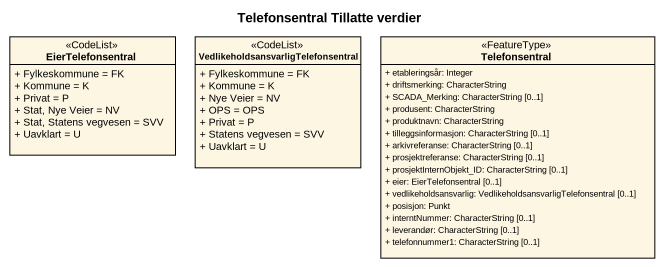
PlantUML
@startuml
title Telefonsentral Tillatte verdier
hide circle
hide empty members
skinparam classAttributeIconSize 0
class EierTelefonsentral <<CodeList>> {
  + Fylkeskommune = FK
  + Kommune = K
  + Privat = P
  + Stat, Nye Veier = NV
  + Stat, Statens vegvesen = SVV
  + Uavklart = U
}
class "VedlikeholdsansvarligTelefonsentral" as VedlikeholdsansvarligTelefon <<CodeList>> {
  + Fylkeskommune = FK
  + Kommune = K
  + Nye Veier = NV
  + OPS = OPS
  + Privat = P
  + Statens vegvesen = SVV
  + Uavklart = U
}
class Telefonsentral <<FeatureType>> {
  + etableringsår: Integer
  + driftsmerking: CharacterString
  + SCADA_Merking: CharacterString [0..1]
  + produsent: CharacterString
  + produktnavn: CharacterString
  + tilleggsinformasjon: CharacterString [0..1]
  + arkivreferanse: CharacterString [0..1]
  + prosjektreferanse: CharacterString [0..1]
  + prosjektInternObjekt_ID: CharacterString [0..1]
  + eier: EierTelefonsentral [0..1]
  + vedlikeholdsansvarlig: VedlikeholdsansvarligTelefonsentral [0..1]
  + posisjon: Punkt
  + interntNummer: CharacterString [0..1]
  + leverandør: CharacterString [0..1]
  + telefonnummer1: CharacterString [0..1]
}
@enduml
